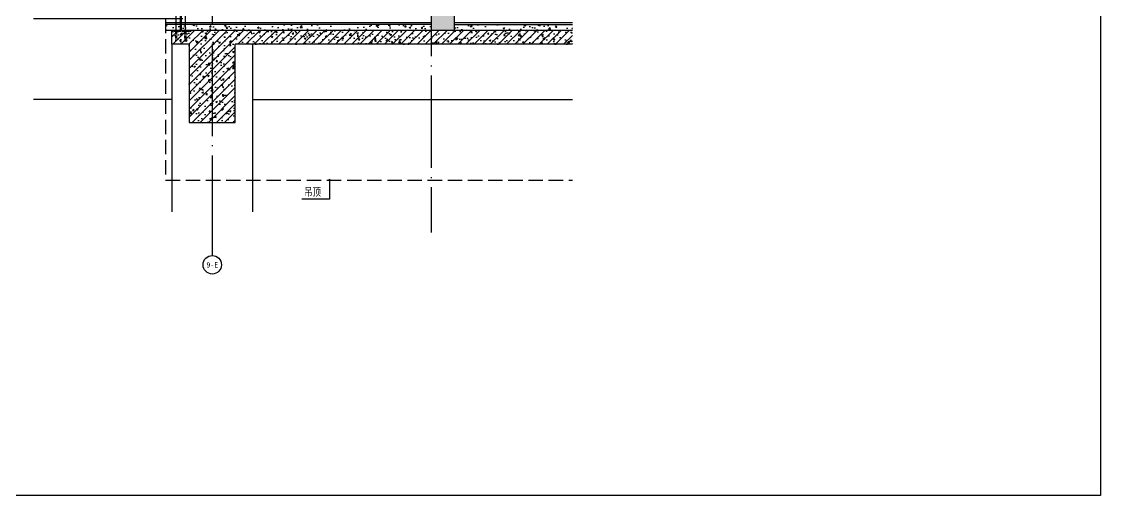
# Model space of a CAD drawing. Extents: x 198753 to 882193, y -399300 to 132460.
# Drawn here: x 440441 to 449807, y 8765 to 12876 of the extents above; entities that cross this region are included whole.
import ezdxf
from ezdxf.enums import TextEntityAlignment as Align

# ---------------------------------------------------------------- set-up
doc = ezdxf.new("R2010")
doc.units = 0
doc.header["$LTSCALE"] = 1000
doc.header["$MEASUREMENT"] = 0
for name, pattern in [('109-34 轴网$0$L1$0$$AUDIT_BAD_LTYPE1', [0]), ('DASH', [0.35, 0.25, -0.1]), ('DOTE', [2.42, 2, -0.2, 0.02, -0.2])]:
    doc.linetypes.add(name, pattern=pattern)
for name, color, linetype in [('01-标注_符号', 200, 'Continuous'), ('01-标注_轴线坐标', 132, 'Continuous'), ('02-TEXT_标注', 130, 'Continuous'), ('02-TEXT_轴号', 7, 'Continuous'), ('05-填充_天正', 26, 'Continuous'), ('A-E_栏杆', 232, 'Continuous'), ('A-STR-面层', 191, 'Continuous'), ('A-SUR_面层', 191, 'Continuous'), ('A-TECH_结构', 21, 'Continuous'), ('A_AXIS-轴线', 36, 'DOTE'), ('A_STR-砌块墙', 121, 'Continuous'), ('A_STR-砼墙', 51, 'Continuous'), ('A_STR-砼柱', 51, 'Continuous'), ('AXIS_TEXT', 7, 'Continuous')]:
    doc.layers.add(name, color=color, linetype=linetype)
doc.layers.add('04-不打印_辅助线', color=165, linetype='Continuous', plot=False)
doc.styles.add('_TCH_AXIS', font='STXIHEI.TTF', dxfattribs={"width": 0.75})
doc.styles.add('_TCH_DIM', font='ROS1', dxfattribs={"width": 0.8, "bigfont": 'JD'})
doc.styles.add('COMPLEX', font='COMPLEX')
pattern_1 = [(45, (0, 0), (-35.355339, 35.355339), []), (50, (0, 0), (143.452037, -12.550427), [15, -165]), (355, (0, 0), (-27.750267, 150.438427), [12, -132]), (100.4514, (11.95, -1.05), (115.701876, 137.88791), [12.74804, -140.228422]), (46.1842, (0, 40), (213.44821, -33.1038), [22.5, -247.5]), (96.6356, (17.79, 37.24), (186.93254, 194.82357), [19.12206, -210.3426]), (351.1842, (0, 40), (186.93239, 194.82372), [18, -198]), (21, (20, 30), (119.38141, -80.523778), [15, -165]), (326, (20, 30), (48.663066, 145.03001), [12, -132]), (71.4514, (29.95, 23.29), (168.044526, 64.5061), [12.74804, -140.228422]), (37.5, (0, 0), (2.431971, 66.578771), [0, -130.4, 0, -134, 0, -132.5]), (7.5, (0, 0), (52.613907, 78.882342), [0, -76.4, 0, -127.4, 0, -50.5]), (327.5, (-44.6, 0), (106.764487, -4.5109743), [0, -50, 0, -156, 0, -207]), (317.5, (-64.6, 0), (116.637234, 20.020996), [0, -65, 0, -103.6, 0, -147])]
pattern_2 = [(50, (0, 0), (143.452037, -12.550427), [15, -165]), (355, (0, 0), (-27.750267, 150.438427), [12, -132]), (100.4514, (11.95, -1.05), (115.701876, 137.88791), [12.74804, -140.228422]), (46.1842, (0, 40), (213.44821, -33.1038), [22.5, -247.5]), (96.6356, (17.79, 37.24), (186.93254, 194.82357), [19.12206, -210.3426]), (351.1842, (0, 40), (186.93239, 194.82372), [18, -198]), (21, (20, 30), (119.38141, -80.523778), [15, -165]), (326, (20, 30), (48.663066, 145.03001), [12, -132]), (71.4514, (29.95, 23.29), (168.044526, 64.5061), [12.74804, -140.228422]), (37.5, (0, 0), (2.431971, 66.578771), [0, -130.4, 0, -134, 0, -132.5]), (7.5, (0, 0), (52.613907, 78.882342), [0, -76.4, 0, -127.4, 0, -50.5]), (327.5, (-44.6, 0), (106.764487, -4.5109743), [0, -50, 0, -156, 0, -207]), (317.5, (-64.6, 0), (116.637234, 20.020996), [0, -65, 0, -103.6, 0, -147])]

# ---------------------------------------------------------------- blocks, each defined once
blk = doc.blocks.new('A$C57973A59')
at = {"layer": 'A-E_栏杆'}
for p, q in [((20, 1300), (20, -100)), ((20, 1300), (30, 1300)), ((30, 1300), (30, -100)), ((30, 1300), (1301.3, 1300)), ((30, 1050), (1301.3, 1050)), ((-15, 950), (-15, -100)), ((20, 950), (-15, 950)), ((30, 1000), (125, 1000)), ((65, 950), (30, 950)), ((65, 950), (65, -100)), ((125, 1005), (125, 900)), ((155, 1005), (155, 870)), ((155, 1000), (1301.3, 1000)), ((125, 900), (65, 900)), ((155, 870), (65, 870)), ((65, 0), (1301.3, 0))]:
    blk.add_line(p, q, dxfattribs=at)
at = {"layer": 'A-E_栏杆', "linetype": 'DASH', "ltscale": 0.1}
for p, q in [((-10, -190), (-20, -190)), ((60, -190), (70, -190))]:
    blk.add_line(p, q, dxfattribs=at)
for points in [[(100, -100), (-50, -100), (-50, -110), (100, -110), (100, -100)], [(-20, -110), (-20, -190)], [(-10, -110), (-10, -190)], [(60, -110), (60, -190)], [(70, -110), (70, -190)]]:
    blk.add_lwpolyline(points, dxfattribs=at)
at = {"layer": 'A-E_栏杆'}
blk.add_circle((140, 1025), 25, dxfattribs=at)
blk = doc.blocks.new('_AXISO')
blk.add_circle((0, 0), 0.5)
at = {"layer": 'AXIS_TEXT', "style": 'COMPLEX', "width": 1.041667}
blk.add_attdef('A', text='', height=0.56, dxfattribs=at).set_placement((-0.25, -0.28), (0.25, -0.28), align=Align.FIT)

msp = doc.modelspace()

# ---------------------------------------------------------------- hatches: boundary and pattern name
at = {"layer": '05-填充_天正', "linetype": '109-34 轴网$0$L1$0$$AUDIT_BAD_LTYPE1'}
h = msp.add_hatch(dxfattribs=at)
h.set_pattern_fill('加气混凝土', color=256, scale=20, style=0)
h.set_pattern_definition([(0, (70.8, -73.2), (120, 240), [0, -240]), (0, (-69.6, -105.6), (120, 240), [0, -240]), (0, (8.4, -108), (120, 240), [0, -240]), (0, (93.6, -37.2), (120, 240), [0, -240]), (0, (-6, -120), (120, 240), [0, -240]), (0, (117.6, 114), (120, 240), [0, -240]), (0, (44.4, 94.8), (120, 240), [0, -240]), (0, (82.8, 64.8), (120, 240), [0, -240]), (0, (-112.8, 60), (120, 240), [0, -240]), (0, (4.8, 49.2), (120, 240), [0, -240]), (0, (-40.8, -12), (120, 240), [0, -240]), (0, (-38.4, -102), (120, 240), [0, -240]), (0, (51.6, -111.6), (120, 240), [0, -240]), (0, (117.6, -6), (120, 240), [0, -240]), (0, (-106.8, -43.2), (120, 240), [0, -240]), (0, (-86.4, -2.4), (120, 240), [0, -240]), (0, (7.2, -19.2), (120, 240), [0, -240]), (0, (-26.4, -54), (120, 240), [0, -240]), (0, (-45.6, 25.2), (120, 240), [0, -240]), (0, (-15.6, 115.2), (120, 240), [0, -240]), (0, (-97.2, -93.6), (120, 240), [0, -240]), (0, (34.8, 66), (120, 240), [0, -240]), (0, (-76.8, 69.6), (120, 240), [0, -240]), (0, (-96, 100.8), (120, 240), [0, -240]), (130.601294, (102.857, 38.857), (-599.99999337, 720.00000315), [10.53662, -4414.8444]), (18.434949, (85.714, 43.43), (599.9999978, 239.9999982), [10.8421, -1507.05116]), (90, (85.71, 33.14), (120, 240), [10.28571, -469.71426]), (161.565051, (96, 29.714), (-600.000003, 239.999982), [10.8421, -1507.05116]), (53.130102, (96, 29.714), (120, 240), [11.42857, -1188.5714]), (135, (105.14, -92.57), (-120.000015, 239.999984), [9.69746, -669.12504]), (45, (91.43, -92.57), (120, 239.999999), [9.69746, -669.12504]), (135, (98.286, -99.43), (-120.000015, 239.999984), [9.69746, -669.12504]), (45, (98.286, -99.43), (120, 239.999999), [9.69746, -669.12504]), (116.56505, (-10.29, 68.57), (-2e-05, 479.99999), [12.77753, -255.5506]), (180, (-16, 80), (-120, 240), [13.71429, -226.2857]), (63.43495, (-35.43, 68.57), (1e-06, 480), [12.77753, -255.5506]), (116.56505, (-29.71, 57.14), (-2e-05, 479.99999), [12.77753, -255.5506]), (0, (-29.71, 57.14), (120, 240), [13.71429, -226.2857]), (63.43495, (-16, 57.14), (1e-06, 480), [12.77753, -255.5506]), (107.102728, (80, -12.571), (-359.99998624, 1200.00000194), [15.54454, -6513.161]), (143.972626, (75.429, 2.286), (-2279.9999711, 1679.9999981), [15.54454, -3248.808]), (180, (62.86, 11.43), (-120, 240), [14.85714, -225.14284]), (36.0273733, (35.429, 2.286), (2279.99998315, 1679.9999819), [15.54454, -3248.808]), (71.565051, (30.857, -11.43), (360.000002, 1199.999998), [14.45613, -1503.43712]), (107.102728, (35.429, -26.286), (-359.99998624, 1200.00000194), [15.54454, -6513.161]), (143.972626, (48, -35.429), (-2279.9999711, 1679.9999981), [15.54454, -3248.808]), (0, (48, -35.43), (120, 240), [14.85714, -225.14284]), (36.0273733, (62.857, -35.429), (2279.99998315, 1679.9999819), [15.54454, -3248.808]), (71.565051, (75.43, -26.286), (360.000002, 1199.999998), [14.45613, -1503.43712]), (150.255118, (82.286, 99.43), (-360.0000009, 239.999997), [9.21401, -1925.72784]), (90, (74.29, 94.86), (120, 240), [9.14286, -470.8571]), (29.744881, (74.286, 94.857), (360.0000002, 239.9999989), [9.21401, -1925.72784]), (116.56505, (26.29, -70.86), (-2e-05, 479.99999), [12.77753, -255.5506]), (168.690067, (20.571, -59.429), (-1080.0000008, 239.999994), [11.6549, -2435.8742]), (41.185925, (0, -65.143), (2999.99998182, 2639.99997692), [12.14874, -5090.3208]), (90, (0, -76.57), (120, 240), [11.42857, -468.5714]), (138.814074, (9.143, -84.571), (-2999.99994668, 2640.00001681), [12.14874, -5090.3208]), (16.6992442, (9.143, -84.571), (3959.9999702, 1199.99998743), [11.93178, -4999.415]), (60.945396, (20.571, -81.143), (119.99999968, 239.99999788), [11.76643, -4930.1358]), (109.983106, (-74.286, 29.714), (-600.00000226, 1679.99999555), [13.3768, -5604.879]), (155.556045, (-78.857, 42.286), (-1560.00000595, 719.99998504), [13.8092, -5786.0526]), (24.4439547, (-104, 42.286), (1560.00000078, 719.99999654), [13.8092, -5786.0526]), (70.0168934, (-108.571, 29.714), (600.0000018, 1679.99999583), [13.3768, -5604.879]), (109.983106, (-104, 17.143), (-600.00000226, 1679.99999555), [13.3768, -5604.879]), (160.016893, (-91.429, 12.571), (-600.00000035, 239.9999891), [13.3768, -2795.751]), (19.9831065, (-91.429, 12.571), (599.9999967, 239.9999996), [13.3768, -2795.751]), (70.0168934, (-78.857, 17.143), (600.0000018, 1679.99999583), [13.3768, -5604.879]), (122.005383, (14.857, 8), (-120.0000161, 239.9999877), [10.78169, -2253.3736]), (18.434949, (-1.143, 13.714), (599.9999978, 239.9999982), [10.8421, -1507.05116]), (90, (-1.14, 3.43), (120, 240), [10.28571, -469.71426]), (161.565051, (9.143, 0), (-600.000003, 239.999982), [10.8421, -1507.05116]), (54.4623222, (9.143, 0), (839.9999988, 1199.9999982), [9.83123, -4119.2846]), (116.56505, (-54.86, -50.29), (-2e-05, 479.99999), [12.77753, -255.5506]), (180, (-60.57, -38.86), (-120, 240), [12.57143, -227.42856]), (59.0362434, (-80, -50.286), (120.0000004, 239.9999988), [13.32789, -2785.5288]), (120.963756, (-73.143, -61.714), (-120.0000164, 239.999989), [13.32789, -2785.5288]), (0, (-73.14, -61.71), (120, 240), [12.57143, -227.42856]), (63.43495, (-60.57, -61.71), (1e-06, 480), [12.77753, -255.5506])])
h.paths.add_polyline_path([(444196.2, 16980), (443996.2, 16980), (443996.2, 12800), (444196.2, 12800)])
at = {"layer": '05-填充_天正'}
h = msp.add_hatch(dxfattribs=at)
h.set_pattern_fill('混凝土', color=256, scale=20, style=0)
h.set_pattern_definition(pattern_2)
h.paths.add_polyline_path([(441946.2, 12800), (441946.2, 12850), (441691.2, 12850), (441691.2, 12800)])
h = msp.add_hatch(dxfattribs=at)
h.set_pattern_fill('混凝土', color=256, scale=20, style=0)
h.set_pattern_definition(pattern_2)
h.paths.add_polyline_path([(443996.2, 12800), (443996.2, 12850), (441946.2, 12850), (441946.2, 12800)])
h = msp.add_hatch(dxfattribs=at)
h.set_pattern_fill('混凝土', color=256, scale=20, style=0)
h.set_pattern_definition([(50, (359936.62, 0), (143.45204, -12.55043), [15, -165]), (355, (359936.62, 0), (-27.75027, 150.43843), [12, -132]), (100.4514, (359948.58, -1.05), (115.70188, 137.8879), [12.74804, -140.22842]), (46.1842, (359936.62, 40), (213.4482, -33.1038), [22.5, -247.5]), (96.6356, (359954.4, 37.24), (186.93254, 194.82357), [19.12206, -210.3426]), (351.1842, (359936.62, 40), (186.9324, 194.8237), [18, -198]), (21, (359956.62, 30), (119.38141, -80.52378), [15, -165]), (326, (359956.62, 30), (48.66307, 145.03), [12, -132]), (71.4514, (359966.57, 23.29), (168.04453, 64.5061), [12.74804, -140.22842]), (37.5, (359936.62, 0), (2.43197, 66.57877), [0, -130.4, 0, -134, 0, -132.5]), (7.5, (359936.62, 0), (52.61391, 78.88234), [0, -76.4, 0, -127.4, 0, -50.5]), (327.5, (359892.02, 0), (106.764487, -4.510974), [0, -50, 0, -156, 0, -207]), (317.5, (359872.02, 0), (116.63723, 20.021), [0, -65, 0, -103.6, 0, -147])])
h.paths.add_polyline_path([(445222.8, 12800), (445222.8, 12850), (444196.2, 12850), (444196.2, 12800)])
h = msp.add_hatch(dxfattribs=at)
h.set_pattern_fill('钢筋混凝土', color=256, scale=20, style=0)
h.set_pattern_definition(pattern_1)
h.paths.add_polyline_path([(441896.2, 12680), (441896.2, 12800), (441746.2, 12800), (441746.2, 12680)])
h = msp.add_hatch(dxfattribs=at)
h.set_pattern_fill('钢筋混凝土', color=256, scale=20, style=0)
h.set_pattern_definition(pattern_1)
h.paths.add_polyline_path([(442296.2, 12000), (442296.2, 12800), (441896.2, 12800), (441896.2, 12000)])
h = msp.add_hatch(dxfattribs=at)
h.set_pattern_fill('钢筋混凝土', color=256, scale=20, style=0)
h.set_pattern_definition(pattern_1)
h.paths.add_polyline_path([(442296.2, 12800), (442296.2, 12680), (445222.8, 12680), (445222.8, 12800)])

# ---------------------------------------------------------------- linework, layer by layer
at = {"layer": '01-标注_符号'}
for p, q in [((443113.7, 11504), (443113.7, 11336.2)), ((443113.7, 11336.2), (442873.3, 11336.2))]:
    msp.add_line(p, q, dxfattribs=at)
at = {"layer": '01-标注_符号', "const_width": 8}
msp.add_lwpolyline([(443113.7, 11508, 1), (443113.7, 11500, 1)], format="xyb", close=True, dxfattribs=at)
at = {"layer": '01-标注_轴线坐标'}
msp.add_line((442096.2, 11045.8), (442096.2, 10845.8), dxfattribs=at)
at = {"layer": '04-不打印_辅助线', "color": 1}
msp.add_lwpolyline([(430841.5, 23991.3), (449807, 23991.3), (449807, 8765), (430841.5, 8765)], close=True, dxfattribs=at)
at = {"layer": 'A-STR-面层'}
msp.add_line((444196.2, 12850), (445222.8, 12850), dxfattribs=at)
at = {"layer": 'A-STR-面层', "linetype": 'DASH', "ltscale": 0.5}
msp.add_lwpolyline([(441841.1, 12900), (441691.2, 12900), (441691.2, 11500), (445222.8, 11500)], dxfattribs=at)
at = {"layer": 'A-STR-面层'}
for points in [[(443996.2, 12865), (441691.2, 12865)], [(445222.8, 12865), (444196.2, 12865)]]:
    msp.add_lwpolyline(points, dxfattribs=at)
at = {"layer": 'A-SUR_面层'}
for p, q in [((441946.2, 12850), (441691.2, 12850)), ((443996.2, 12850), (441946.2, 12850)), ((441896.2, 12800), (441691.2, 12800)), ((443996.2, 12800), (442296.2, 12800)), ((445222.8, 12800), (443996.2, 12800))]:
    msp.add_line(p, q, dxfattribs=at)
at = {"layer": 'A-TECH_结构'}
for points in [[(441746.2, 12680), (441746.2, 11226.6)], [(442446.2, 12680), (442446.2, 11226.6)], [(441746.2, 12200), (440544.9, 12200)], [(442446.2, 12200), (445222.8, 12200)]]:
    msp.add_lwpolyline(points, dxfattribs=at)
at = {"layer": 'A_AXIS-轴线', "ltscale": 0.4}
for p, q in [((443996.2, 18215), (443996.2, 11045.8)), ((442096.2, 17523.3), (442096.2, 11021.5))]:
    msp.add_line(p, q, dxfattribs=at)
at = {"layer": 'A_STR-砌块墙', "linetype": '109-34 轴网$0$L1$0$$AUDIT_BAD_LTYPE1'}
for p, q in [((443996.2, 16980), (443996.2, 12800)), ((444196.2, 16980), (444196.2, 12800)), ((444196.2, 12800), (443996.2, 12800))]:
    msp.add_line(p, q, dxfattribs=at)
at = {"layer": 'A_STR-砼墙'}
for p, q in [((441896.2, 12800), (441746.2, 12800)), ((441746.2, 12680), (441746.2, 12800)), ((445222.8, 12800), (442296.2, 12800)), ((441896.2, 12680), (441746.2, 12680)), ((445222.8, 12680), (442296.2, 12680))]:
    msp.add_line(p, q, dxfattribs=at)
at = {"layer": 'A_STR-砼柱'}
for p, q in [((442296.2, 12800), (441896.2, 12800)), ((441896.2, 12680), (441896.2, 12000)), ((442296.2, 12000), (442296.2, 12680)), ((441896.2, 12000), (442296.2, 12000))]:
    msp.add_line(p, q, dxfattribs=at)

# ---------------------------------------------------------------- block references
at = {"layer": '01-标注_轴线坐标'}
ref = msp.add_blockref('_AXISO', (442096.2, 10765.8), dxfattribs=dict(at, xscale=160, yscale=160, zscale=160))
ref.add_attrib('A', '9-E', dxfattribs={"layer": '02-TEXT_轴号', "height": 47.36, "style": '_TCH_AXIS', "width": 1.500904}).set_placement((442045.5, 10742.1), (442147, 10742.1), align=Align.FIT)
at = {"layer": 'A-E_栏杆', "xscale": -1}
msp.add_blockref('A$C57973A59', (441846.2, 12900), dxfattribs=at)

# ---------------------------------------------------------------- texts
at = {"layer": '02-TEXT_标注', "style": '_TCH_DIM', "width": 0.8}
msp.add_text('吊顶', height=69.46, dxfattribs=at).set_placement((442894.3, 11357.2))

doc.saveas('drawing.dxf')
